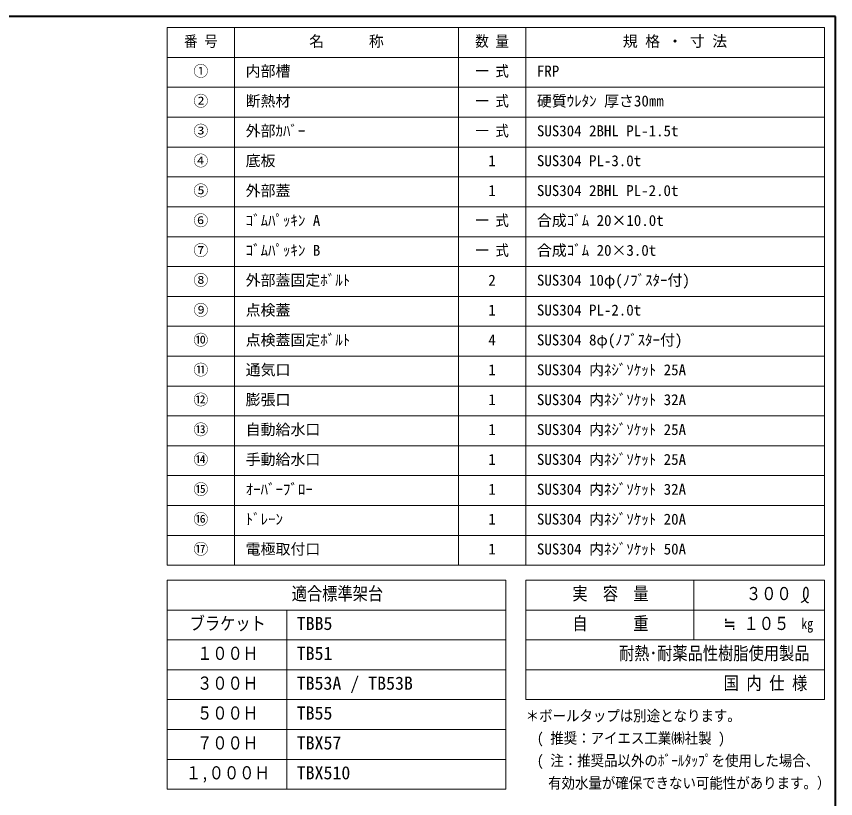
# Model space of a CAD drawing. Units: millimetres at full size, sheet at 1:15; details may follow other scales. Extents: x -3184 to 2891, y -2037 to 2178.
# Drawn here: x 834 to 2891, y 214 to 2178 of the extents above; entities that cross this region are included whole.
import ezdxf
from ezdxf.enums import TextEntityAlignment as Align

# ---------------------------------------------------------------- set-up
doc = ezdxf.new("R2010")
doc.units = ezdxf.units.MM
doc.header["$LTSCALE"] = 15
doc.layers.add('0-0', color=7, linetype='Continuous', lineweight=18)
doc.styles.add('ＭＳ ゴシック', font='')
doc.styles.get('ＭＳ ゴシック').set_extended_font_data('MS Gothic')

msp = doc.modelspace()

# ---------------------------------------------------------------- linework, layer by layer
at = {"layer": '0-0', "color": 1, "lineweight": 40}
for p, q in [((2890.8, 2177.87), (-3184.2, 2177.87)), ((2890.8, -2037.13), (2890.8, 2177.87))]:
    msp.add_line(p, q, dxfattribs=at)
at = {"layer": '0-0', "color": 3}
for p, q in [((2862.67, 2149.74), (1212.67, 2149.74)), ((1212.67, 799.74), (1212.67, 2149.74)), ((1381.42, 799.74), (1381.42, 2149.74)), ((1943.92, 799.74), (1943.92, 2149.74)), ((2112.67, 799.74), (2112.67, 2149.74)), ((2862.67, 799.74), (2862.67, 2149.74)), ((2862.67, 2074.74), (1212.67, 2074.74)), ((2862.67, 1999.74), (1212.67, 1999.74)), ((2862.67, 1924.74), (1212.67, 1924.74)), ((2862.67, 1849.74), (1212.67, 1849.74)), ((2862.67, 1774.74), (1212.67, 1774.74)), ((2862.67, 1699.74), (1212.67, 1699.74)), ((2862.67, 1624.74), (1212.67, 1624.74)), ((2862.67, 1549.74), (1212.67, 1549.74)), ((2862.67, 1474.74), (1212.67, 1474.74)), ((2862.67, 1399.74), (1212.67, 1399.74)), ((2862.67, 1324.74), (1212.67, 1324.74)), ((2862.67, 1249.74), (1212.67, 1249.74)), ((2862.67, 1174.74), (1212.67, 1174.74)), ((2862.67, 1099.74), (1212.67, 1099.74)), ((2862.67, 1024.74), (1212.67, 1024.74)), ((2862.67, 949.74), (1212.67, 949.74)), ((2862.67, 874.74), (1212.67, 874.74)), ((2862.67, 799.74), (1212.67, 799.74)), ((2062.67, 762.24), (1212.67, 762.24)), ((1212.67, 237.24), (1212.67, 762.24)), ((2062.67, 237.24), (2062.67, 762.24)), ((2862.67, 762.24), (2112.67, 762.24)), ((2112.67, 462.24), (2112.67, 762.24)), ((2534.55, 612.24), (2534.55, 762.24)), ((2862.67, 462.24), (2862.67, 762.24)), ((2062.67, 687.24), (1212.67, 687.24)), ((1512.67, 237.24), (1512.67, 687.24)), ((2862.67, 687.24), (2112.67, 687.24)), ((2062.67, 612.24), (1212.67, 612.24)), ((2862.67, 612.24), (2112.67, 612.24)), ((2062.67, 537.24), (1212.67, 537.24)), ((2862.67, 537.24), (2112.67, 537.24)), ((2062.67, 462.24), (1212.67, 462.24)), ((2862.67, 462.24), (2112.67, 462.24)), ((2062.67, 387.24), (1212.67, 387.24)), ((2062.67, 312.24), (1212.67, 312.24)), ((2062.67, 237.24), (1212.67, 237.24))]:
    msp.add_line(p, q, dxfattribs=at)
at = {"layer": '0-0', "color": 5, "lineweight": 25}
for points in [[(2804.18, 706.17), (2805.16, 706.74), (2806.85, 707.72), (2808.51, 708.72), (2810.16, 709.77), (2811.77, 710.86), (2813.33, 712.03), (2814.22, 712.75), (2814.87, 713.31), (2815.95, 714.31), (2816.98, 715.37), (2817.94, 716.49), (2818.81, 717.67), (2819.58, 718.91), (2819.97, 719.66), (2820.25, 720.27), (2820.68, 721.35), (2821.04, 722.46), (2821.33, 723.59), (2821.55, 724.74), (2821.71, 725.89), (2821.78, 726.56), (2821.83, 727.26), (2821.88, 728.45), (2821.89, 729.64), (2821.88, 730.84), (2821.84, 732.04), (2821.8, 733.25), (2821.78, 733.96), (2821.76, 734.71), (2821.71, 735.99), (2821.61, 737.27), (2821.41, 738.52), (2821.07, 739.73), (2820.54, 740.89), (2820.14, 741.53), (2819.88, 741.87), (2819.37, 742.43), (2818.81, 742.92), (2818.21, 743.33)], [(2818.21, 743.33), (2817.57, 743.64), (2816.91, 743.8), (2816.52, 743.83), (2816.2, 743.81), (2815.65, 743.69), (2815.11, 743.48), (2814.59, 743.19), (2814.1, 742.83), (2813.64, 742.43), (2813.39, 742.18), (2813.05, 741.79), (2812.53, 741.08), (2812.1, 740.33), (2811.74, 739.54), (2811.45, 738.73), (2811.21, 737.9), (2811.09, 737.42), (2810.96, 736.8), (2810.77, 735.75), (2810.62, 734.68), (2810.51, 733.61), (2810.41, 732.54), (2810.32, 731.46), (2810.27, 730.84), (2810.21, 730.09), (2810.1, 728.81), (2810.01, 727.52), (2809.96, 726.24), (2809.96, 724.95), (2810.03, 723.68), (2810.1, 722.94), (2810.2, 722.31), (2810.42, 721.21), (2810.7, 720.13), (2811.03, 719.06), (2811.41, 718), (2811.82, 716.96), (2812.08, 716.37), (2812.27, 715.94)], [(2812.27, 715.94), (2812.61, 715.2), (2812.97, 714.48), (2813.34, 713.76), (2813.73, 713.05), (2814.14, 712.34), (2814.38, 711.93), (2814.67, 711.45), (2815.2, 710.64), (2815.76, 709.85), (2816.37, 709.11), (2817.02, 708.42), (2817.73, 707.8), (2818.16, 707.49), (2818.54, 707.25), (2819.21, 706.89), (2819.92, 706.57), (2820.65, 706.29), (2821.4, 706.04), (2822.16, 705.81), (2822.6, 705.68)]]:
    msp.add_lwpolyline(points, dxfattribs=at)

# ---------------------------------------------------------------- texts
at = {"layer": '0-0', "style": 'ＭＳ ゴシック'}
for s, height, width, p in [('番 号', 27.49, 0.9, (1254.86, 2093.49)), ('数 量', 27.49, 0.9, (1986.11, 2093.49)), ('一 式', 27.49, 0.9, (1986.11, 2018.49)), ('一 式', 27.49, 0.9, (1986.11, 1943.49)), ('一 式', 27.49, 0.9, (1986.11, 1868.49)), ('一 式', 27.49, 0.9, (1986.11, 1643.49)), ('一 式', 27.49, 0.9, (1986.11, 1568.49)), ('適合標準架台', 32.99, 0.85, (1525.17, 702.24)), ('実\u3000容\u3000量', 32.99, 0.85, (2229.86, 702.24)), ('３００', 32.99, 0.85, (2665.8, 702.24)), ('ブラケット', 32.99, 0.85, (1268.92, 627.24)), ('自\u3000\u3000\u3000重', 32.99, 0.85, (2229.86, 627.24)), ('≒ １０５', 32.99, 0.85, (2609.55, 627.24)), ('kg', 27.49, 0.8, (2804.55, 630.99)), ('耐熱･耐薬品性樹脂使用製品', 32.99, 0.85, (2347.05, 552.24)), ('１００Ｈ', 32.99, 0.85, (1287.67, 552.24)), ('３００Ｈ', 32.99, 0.85, (1287.67, 477.24)), ('国 内 仕 様', 32.99, 0.85, (2609.55, 477.24)), ('５００Ｈ', 32.99, 0.85, (1287.67, 402.24)), ('＊ボールタップは別途となります。', 27.49, 0.9, (2112.67, 399.74)), ('７００Ｈ', 32.99, 0.85, (1287.67, 327.24)), ('( 推奨：アイエス工業㈱社製 )', 27.49, 0.9, (2140.8, 343.49)), ('( 注：推奨品以外のﾎﾞｰﾙﾀｯﾌﾟを使用した場合、', 27.49, 0.9, (2140.8, 287.24)), ('１,０００Ｈ', 32.99, 0.85, (1259.55, 252.24)), ('有効水量が確保できない可能性があります。）', 27.49, 0.9, (2168.92, 230.99))]:
    msp.add_text(s, height=height, dxfattribs=dict(at, width=width)).set_placement(p, align=Align.BOTTOM_LEFT)
for s, height, p in [('名\u3000\u3000\u3000称', 27.49, (1568.92, 2093.49)), ('規 格 ・ 寸 法', 27.49, (2356.42, 2093.49)), ('①', 27.49, (1278.3, 2018.49)), ('内部槽', 27.49, (1409.55, 2018.49)), ('FRP', 27.49, (2140.8, 2018.49)), ('②', 27.49, (1278.3, 1943.49)), ('断熱材', 27.49, (1409.55, 1943.49)), ('硬質ｳﾚﾀﾝ 厚さ30㎜', 27.49, (2140.8, 1943.49)), ('③', 27.49, (1278.3, 1868.49)), ('外部ｶﾊﾞｰ', 27.49, (1409.55, 1868.49)), ('SUS304 2BHL PL-1.5t', 27.49, (2140.8, 1868.49)), ('④', 27.49, (1278.3, 1793.49)), ('底板', 27.49, (1409.55, 1793.49)), ('1', 27.49, (2018.92, 1793.49)), ('SUS304 PL-3.0t', 27.49, (2140.8, 1793.49)), ('⑤', 27.49, (1278.3, 1718.49)), ('外部蓋', 27.49, (1409.55, 1718.49)), ('1', 27.49, (2018.92, 1718.49)), ('SUS304 2BHL PL-2.0t', 27.49, (2140.8, 1718.49)), ('⑥', 27.49, (1278.3, 1643.49)), ('ｺﾞﾑﾊﾟｯｷﾝ A', 27.49, (1409.55, 1643.49)), ('合成ｺﾞﾑ 20×10.0t', 27.49, (2140.8, 1643.49)), ('⑦', 27.49, (1278.3, 1568.49)), ('ｺﾞﾑﾊﾟｯｷﾝ B', 27.49, (1409.55, 1568.49)), ('合成ｺﾞﾑ 20×3.0t', 27.49, (2140.8, 1568.49)), ('⑧', 27.49, (1278.3, 1493.49)), ('外部蓋固定ﾎﾞﾙﾄ', 27.49, (1409.55, 1493.49)), ('2', 27.49, (2018.92, 1493.49)), ('SUS304 10φ(ﾉﾌﾞｽﾀｰ付)', 27.49, (2140.8, 1493.49)), ('⑨', 27.49, (1278.3, 1418.49)), ('点検蓋', 27.49, (1409.55, 1418.49)), ('1', 27.49, (2018.92, 1418.49)), ('SUS304 PL-2.0t', 27.49, (2140.8, 1418.49)), ('⑩', 27.49, (1278.3, 1343.49)), ('点検蓋固定ﾎﾞﾙﾄ', 27.49, (1409.55, 1343.49)), ('4', 27.49, (2018.92, 1343.49)), ('SUS304 8φ(ﾉﾌﾞｽﾀｰ付)', 27.49, (2140.8, 1343.49)), ('⑪', 27.49, (1278.3, 1268.49)), ('通気口', 27.49, (1409.55, 1268.49)), ('1', 27.49, (2018.92, 1268.49)), ('SUS304 内ﾈｼﾞｿｹｯﾄ 25A', 27.49, (2140.8, 1268.49)), ('⑫', 27.49, (1278.3, 1193.49)), ('膨張口', 27.49, (1409.55, 1193.49)), ('1', 27.49, (2018.92, 1193.49)), ('SUS304 内ﾈｼﾞｿｹｯﾄ 32A', 27.49, (2140.8, 1193.49)), ('⑬', 27.49, (1278.3, 1118.49)), ('自動給水口', 27.49, (1409.55, 1118.49)), ('1', 27.49, (2018.92, 1118.49)), ('SUS304 内ﾈｼﾞｿｹｯﾄ 25A', 27.49, (2140.8, 1118.49)), ('⑭', 27.49, (1278.3, 1043.49)), ('手動給水口', 27.49, (1409.55, 1043.49)), ('1', 27.49, (2018.92, 1043.49)), ('SUS304 内ﾈｼﾞｿｹｯﾄ 25A', 27.49, (2140.8, 1043.49)), ('⑮', 27.49, (1278.3, 968.49)), ('ｵｰﾊﾞｰﾌﾞﾛｰ', 27.49, (1409.55, 968.49)), ('SUS304 内ﾈｼﾞｿｹｯﾄ 32A', 27.49, (2140.8, 968.49)), ('1', 27.49, (2018.92, 968.49)), ('⑯', 27.49, (1278.3, 893.49)), ('ﾄﾞﾚｰﾝ', 27.49, (1409.55, 893.49)), ('1', 27.49, (2018.92, 893.49)), ('SUS304 内ﾈｼﾞｿｹｯﾄ 20A', 27.49, (2140.8, 893.49)), ('⑰', 27.49, (1278.3, 818.49)), ('電極取付口', 27.49, (1409.55, 818.49)), ('1', 27.49, (2018.92, 818.49)), ('SUS304 内ﾈｼﾞｿｹｯﾄ 50A', 27.49, (2140.8, 818.49)), ('TBB5', 32.99, (1537.67, 627.24)), ('TB51', 32.99, (1537.67, 552.24)), ('TB53A / TB53B', 32.99, (1537.67, 477.24)), ('TB55', 32.99, (1537.67, 402.24)), ('TBX57', 32.99, (1537.67, 327.24)), ('TBX510', 32.99, (1537.67, 252.24))]:
    msp.add_text(s, height=height, dxfattribs=at).set_placement(p, align=Align.BOTTOM_LEFT)

doc.saveas('drawing.dxf')
